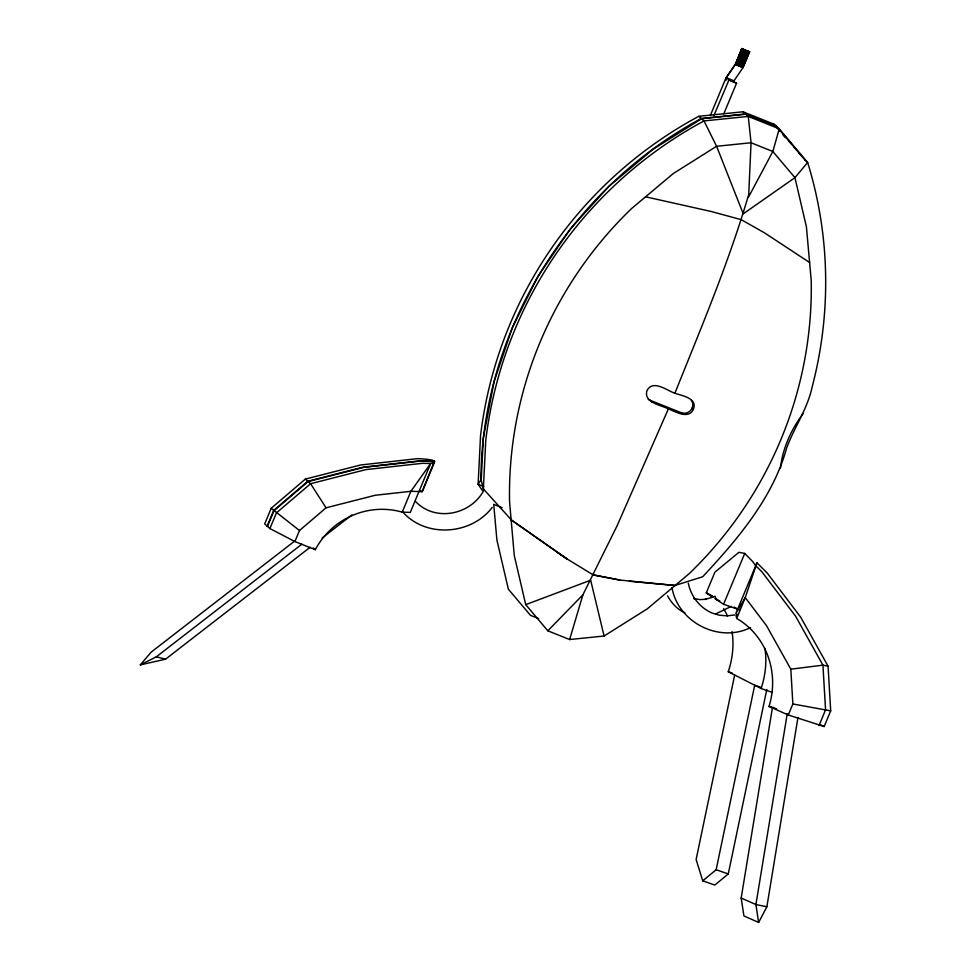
<?xml version="1.0" encoding="UTF-8"?>
<svg xmlns="http://www.w3.org/2000/svg" width="971" height="971" viewBox="0 0 971 971"><rect width="100%" height="100%" fill="white"/><g stroke="black" fill="none" stroke-linecap="round" stroke-linejoin="round"><path stroke-width="1.46" d="M756.203 566.603L752.768 561.614L744.733 553.446L738.919 552.293L714.899 572.186L706.269 592.917L712.945 597.286L715.057 596.182L715.858 599.204L719.717 600.831M780.55 467.925C782.517 448.456 791.341 429.158 803.151 413.634M482.369 490.464L478.12 484.298L480.9 479.892C481.495 330.601 570.438 188.993 701.232 118.474L745.485 113.959L776.472 126.376L780.393 131.012M511.171 519.703L483.352 488.899L481.228 480.184L483.327 438.042L494.008 381.906L512.348 327.64L537.983 276.286L570.402 228.853L608.987 186.25L652.998 149.328L701.56 118.765L745.813 114.25L776.8 126.667L805.19 160.276M483.352 488.899L485.779 440.227A412.626 403.827 -48.4 0 1 704.011 120.938L748.265 116.423L779.252 128.84L807.641 162.448A412.626 403.827 -48.4 0 1 812.072 387.259C807.387 409.094 794.412 427.07 786.753 447.716C772.904 497.929 737.632 539.269 702.676 576.75L675.209 585.404M674.894 393.231C681.8 395.731 697.627 398.013 693.488 409.143C688.621 419.848 675.537 411.607 668.364 408.9C661.215 405.016 643.19 402.844 647.002 390.524C653.082 379.115 667.223 390.767 674.894 393.231C701.147 327.64 728.942 262.158 748.738 194.358L751.056 142.761L748.265 116.423L743.033 111.786L698.78 116.302A412.626 403.827 -48.4 0 0 480.548 435.591L478.12 484.298L483.74 486.556M797.98 717.363L766.872 906.756L758.63 922.45L743.907 915.92L741.176 898.029L772.528 707.143L776.545 708.927M787.25 713.685L755.911 904.559L758.63 922.45M726.83 77.716L726.126 77.571L733.942 80.872L743.082 67.521L749.563 51.754L741.783 48.55L735.302 64.317L726.162 77.668L725.677 80.484M736.698 618.454L745.243 597.626L756.931 562.84L767.126 572.926L800.735 617.24L828.069 666.179L830.703 710.857L824.173 726.526L788.27 714.984L769.02 706.451A75.192 71.017 -78.7 0 0 736.698 618.454L736.249 616.136M734.671 675.015L696.122 859.505L702.737 880.843L714.85 885.067L728.262 873.949L766.811 689.459M702.737 880.843L716.149 869.725L754.698 685.235L761.434 687.577M668.364 408.9L617.034 525.942L582.916 594.786L569.625 639.537L547.838 630.81L525.736 604.642L514.278 555.558L509.557 501.728A391.871 383.521 -48.4 0 1 631.599 208.534L673.401 173.457L716.598 146.281L751.056 142.761L772.843 151.488L794.946 177.657L806.403 226.741L811.222 280.485A391.871 383.521 -48.4 0 1 689.179 573.667L647.293 608.841L604.083 636.017L569.625 639.537M271.212 508.258L264.682 523.927L269.914 528.564L294.893 541.551L315.272 549.707A74.937 73.335 -48.4 0 1 402.212 512.142L410.296 512.397L430.626 463.543C443.662 459.696 419.46 458.628 417.227 458.676L360.666 464.975L305.343 479.079L271.212 508.258L299.481 530.53L294.893 541.551M267.134 526.1L273.664 510.43L307.795 481.252L363.118 467.148L419.678 460.849L434.413 461.274L422.203 491.666L434.741 461.565L420.006 461.14L363.445 467.439L308.123 481.543L273.992 510.722L267.462 526.391M269.914 528.564L276.444 512.894L310.574 483.716L365.885 469.612L422.458 463.313L430.626 463.543L410.891 491.302L402.212 512.142M710.287 115.622L725.701 78.59M713.867 115.634L728.966 79.913L736.564 83.19L723.82 113.777M726.357 77.595L735.484 64.232L742.014 48.562M742.196 66.926L743.082 67.521L735.593 64.523L741.783 48.55M737.062 61.756L738.688 57.835M736.139 64.814L742.669 49.145L742.123 48.853M736.892 65.178L743.422 49.509L742.669 49.145M737.802 65.603L744.32 49.922L743.422 49.509M738.797 66.028L745.327 50.358L744.32 49.922M739.829 66.453L746.347 50.783L749.612 51.851M740.8 66.829L747.33 51.16M741.674 67.145L748.204 51.475M742.378 67.375L748.896 51.706M742.742 67.217L748.726 52.859M742.851 67.509L749.563 51.754M739.137 609.691L723.577 604.265L744.733 553.446M756.931 562.84L735.775 613.66L745.243 597.626L766.495 625.64L790.819 669.189L792.858 703.963L788.27 714.984M819.038 725.507L825.556 709.837L822.935 665.159L795.589 616.209L761.98 571.895L756.3 566.275M733.651 81.309L733.603 80.569M736.224 615.76L737.086 614.182L736.649 616.816M748.544 197.064L772.843 151.488L779.252 128.84L774.021 124.203L743.033 111.786M484.25 489.481C471.566 514.982 434.947 522.507 415.272 501.17M310.15 547.256L165.519 659.2L140.297 664.892L151.136 652.16L294.262 541.381M582.916 594.786L547.838 630.81M492.224 507.36C471.275 535.167 425.322 538.286 402.322 511.462M299.481 530.53L326.062 507.809L375.267 495.259L410.891 491.302L422.203 491.666L419.885 490.683M140.297 664.892L156.367 656.797L301.872 544.173M322.093 538.007L351.975 514.873M715.858 598.452L717.205 599.799M731.272 606.377L715.591 613.975M566.712 558.786L511.074 519.788L566.554 558.641L593.305 574.966L619.826 580.051L675.1 585.489L629.329 581.253M525.736 604.642L590.671 580.209L604.083 636.017M750.595 627.545C719.123 643.372 677.855 622.217 672.005 587.613M711.792 597.456L705.067 599.41L706.33 599.228L699.848 599.617L693.731 598.476L695.139 598.876M619.838 580.051L593.293 574.881M790.819 669.189L822.935 665.159L828.069 666.179M734.804 614.946L727 615.857L719.183 615.177L712.18 613.077C699.824 607.81 690.818 596.206 688.293 583.073M736.564 83.19L728.772 79.986M792.858 703.963L830.703 710.857M769.02 706.451L771.362 706.912M766.872 906.756L755.911 904.559L741.176 898.029M645.581 196.81L711.136 211.472L741.213 219.664L764.493 232.846L809.62 262.51M156.367 656.797L165.519 659.2M732.049 631.587A75.192 56.439 -63 0 1 728.262 671.738L732.219 673.121M728.262 671.738L761.118 688.512L772.224 692.384M716.149 869.725L728.262 873.949M648.276 399.239A8.508 8.326 -48.4 0 0 650.169 400.307L681.169 412.711L682.916 414.265M502.104 507.699L493.705 504.337L496.909 540.107L508.367 589.179L530.469 615.347L538.638 618.624M745.327 50.358L746.347 50.783M820.046 724.694L824.173 726.526M684.919 612.762C677.26 609.594 671.531 602.93 667.526 595.866M712.617 596.158L706.269 592.917A75.192 56.439 -63 0 1 711.792 596.267M734.052 607.093L737.863 609.035M714.923 598.597L723.577 604.265M557.245 552.341L566.688 558.701M804.862 159.984L807.641 162.448L794.946 177.657L743.252 213.826L716.598 146.281L704.011 120.938L698.78 116.302M692.177 407.99L693.488 409.143M650.169 400.307L651.917 401.848M305.343 479.079L310.574 483.716L326.062 507.809M313.22 547.899L315.272 549.707M783.33 134.484L786.267 137.967M789.205 141.438L791.159 143.757M794.096 147.24L796.05 149.558M798.987 153.03L800.941 155.348M774.021 124.203L779.895 131.158M782.832 134.629L784.786 136.947M726.951 79.719L726.162 77.668M723.565 608.732A75.192 56.439 -63 0 1 727.534 616.075M764.905 648.361A75.192 56.439 -63 0 1 761.118 688.512M691.121 399.651A8.508 8.326 -48.4 0 1 681.169 412.711"/></g></svg>
